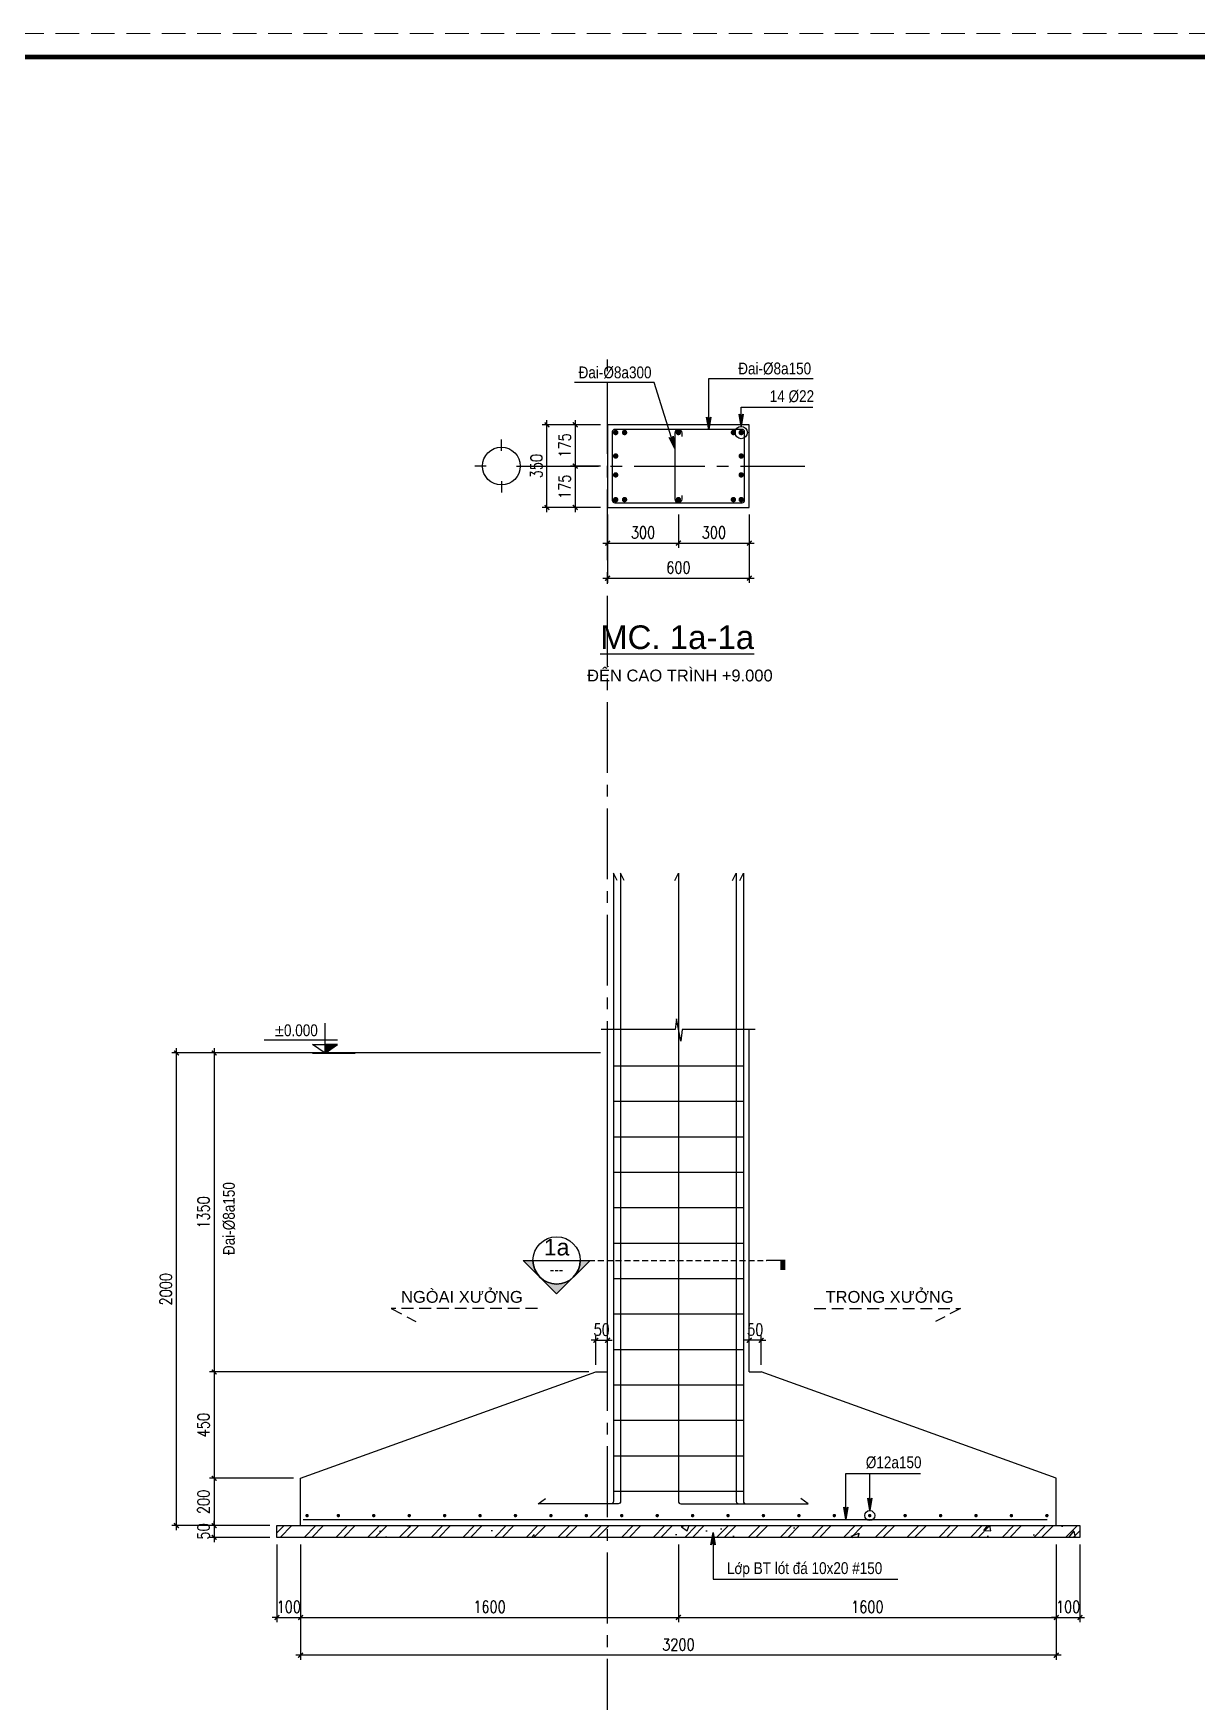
# Model space of a CAD drawing. Header units: inches. Extents: x 651127 to 1529722, y 768575 to 1021311.
# Drawn here: x 1114916 to 1139545, y 855638 to 890941 of the extents above; entities that cross this region are included whole.
import ezdxf
from ezdxf.enums import TextEntityAlignment as Align

# ---------------------------------------------------------------- set-up
doc = ezdxf.new("R2010")
doc.units = ezdxf.units.IN
doc.header["$LTSCALE"] = 1000
doc.header["$MEASUREMENT"] = 0
for name, pattern in [('CENTER2', [1.125, 0.75, -0.125, 0.125, -0.125]), ('HIDDEN', [0.375, 0.25, -0.125]), ('HIDDEN2', [0.1875, 0.125, -0.0625])]:
    doc.linetypes.add(name, pattern=pattern)
doc.layers.get('DEFPOINTS').update_dxf_attribs({"color": 8, "lineweight": 9})
for name, color, linetype in [('DWGshare.com_1', 7, 'Continuous'), ('DWGshare.com_10', 7, 'Continuous'), ('DWGshare.com_11', 143, 'Continuous'), ('DWGshare.com_2', 147, 'Continuous'), ('DWGshare.com_3', 7, 'Continuous'), ('DWGshare.com_4', 8, 'CENTER2'), ('DWGshare.com_6', 40, 'Continuous'), ('DWGshare.com_7', 1, 'Continuous'), ('DWGshare.com_8', 3, 'Continuous'), ('DWGshare.com_9', 8, 'Continuous')]:
    doc.layers.add(name, color=color, linetype=linetype)
doc.styles.add('DWGshare.com_1', font='VHELVCN.TTF')
doc.styles.add('DWGshare.com_2', font='VHELVEB.TTF')
doc.styles.add('DWGshare.com_3', font='VHELVEB.TTF')
doc.styles.add('DWGshare.com_4', font='romans.shx', dxfattribs={"width": 0.8})
doc.styles.add('DWGshare.com_6', font='VHELVEN.TTF')
doc.dimstyles.new('DWGshare.com_3', dxfattribs={"dimscale": 100, "dimtxt": 2.5, "dimasz": 1, "dimexe": 1, "dimexo": 1.5, "dimgap": 1, "dimtad": 1, "dimdec": 0, "dimlfac": 0.2, "dimzin": 0, "dimdsep": 46, "dimtxsty": 'DWGshare.com_4', "dimblk": 'DWGshare.com_1', "dimcen": 1.5, "dimdle": 1, "dimclrd": 256, "dimclre": 256, "dimclrt": 7, "dimadec": 0, "dimazin": 0, "dimtfac": 1, "dimtdec": 0, "dimtix": 1, "dimtmove": 2, "dimatfit": 3, "dimfxl": 1, "dimtolj": 1, "dimtzin": 0, "dimarcsym": 0})
doc.dimstyles.new('DWGshare.com_4', dxfattribs={"dimscale": 100, "dimtxt": 2.5, "dimasz": 2, "dimexe": 1, "dimexo": 1.5, "dimgap": 1, "dimtad": 1, "dimdec": 0, "dimlfac": 0.5, "dimzin": 0, "dimdsep": 46, "dimtxsty": 'DWGshare.com_4', "dimblk": 'DWGshare.com_6', "dimcen": 1.5, "dimdle": 1, "dimclrd": 256, "dimclre": 256, "dimclrt": 7, "dimadec": 0, "dimazin": 0, "dimtfac": 1, "dimtdec": 0, "dimtix": 1, "dimtmove": 2, "dimatfit": 3, "dimldrblk": 'DWGshare.com_6', "dimfxl": 1, "dimtolj": 1, "dimtzin": 0, "dimarcsym": 0})

# ---------------------------------------------------------------- blocks, each defined once
blk = doc.blocks.new('DWGshare.com_1')
at = {"color": 0, "linetype": 'ByBlock', "const_width": 0.3}
blk.add_lwpolyline([(-0.5, -0.5), (0.5, 0.5)], dxfattribs=at)
blk = doc.blocks.new('*D537')
at = {"layer": 'DEFPOINTS', "color": 0, "transparency": 16777216}
for p in [(1127074, 869364), (1118745, 862614), (1126824, 862614)]:
    blk.add_point(p, dxfattribs=at)
at = {"layer": 'DWGshare.com_2', "lineweight": -2, "transparency": 16777216}
for p, q in [((1126924, 869364), (1118645, 869364)), ((1118745, 869464), (1118745, 862514)), ((1126674, 862614), (1118645, 862614))]:
    blk.add_line(p, q, dxfattribs=at)
at = {"layer": 'DWGshare.com_2', "lineweight": -2, "transparency": 16777216, "xscale": 100, "yscale": 100, "zscale": 100}
for p, rotation in [((1118745, 869364), 90), ((1118745, 862614), 270)]:
    blk.add_blockref('DWGshare.com_1', p, dxfattribs=dict(at, rotation=rotation))
at = {"layer": 'DWGshare.com_2', "color": 7, "transparency": 16777216, "insert": (1118520, 865989), "char_height": 250, "attachment_point": 5, "rotation": 90, "style": 'DWGshare.com_4'}
blk.add_mtext('\\A1;1350', dxfattribs=at)
blk = doc.blocks.new('*D538')
at = {"layer": 'DEFPOINTS', "color": 0, "transparency": 16777216}
for p in [(1126824, 862614), (1118745, 860364), (1120574, 860364)]:
    blk.add_point(p, dxfattribs=at)
at = {"layer": 'DWGshare.com_2', "lineweight": -2, "transparency": 16777216}
for p, q in [((1126674, 862614), (1118645, 862614)), ((1118745, 862714), (1118745, 860264)), ((1120424, 860364), (1118645, 860364))]:
    blk.add_line(p, q, dxfattribs=at)
at = {"layer": 'DWGshare.com_2', "lineweight": -2, "transparency": 16777216, "xscale": 100, "yscale": 100, "zscale": 100}
for p, rotation in [((1118745, 862614), 90), ((1118745, 860364), 270)]:
    blk.add_blockref('DWGshare.com_1', p, dxfattribs=dict(at, rotation=rotation))
at = {"layer": 'DWGshare.com_2', "color": 7, "transparency": 16777216, "insert": (1118520, 861489), "char_height": 250, "attachment_point": 5, "rotation": 90, "style": 'DWGshare.com_4'}
blk.add_mtext('\\A1;450', dxfattribs=at)
blk = doc.blocks.new('*D539')
at = {"layer": 'DEFPOINTS', "color": 0, "transparency": 16777216}
for p in [(1120574, 860364), (1118745, 859364), (1120074, 859364)]:
    blk.add_point(p, dxfattribs=at)
at = {"layer": 'DWGshare.com_2', "lineweight": -2, "transparency": 16777216}
for p, q in [((1120424, 860364), (1118645, 860364)), ((1118745, 860464), (1118745, 859264)), ((1119924, 859364), (1118645, 859364))]:
    blk.add_line(p, q, dxfattribs=at)
at = {"layer": 'DWGshare.com_2', "lineweight": -2, "transparency": 16777216, "xscale": 100, "yscale": 100, "zscale": 100}
for p, rotation in [((1118745, 860364), 90), ((1118745, 859364), 270)]:
    blk.add_blockref('DWGshare.com_1', p, dxfattribs=dict(at, rotation=rotation))
at = {"layer": 'DWGshare.com_2', "color": 7, "transparency": 16777216, "insert": (1118520, 859864), "char_height": 250, "attachment_point": 5, "rotation": 90, "style": 'DWGshare.com_4'}
blk.add_mtext('\\A1;200', dxfattribs=at)
blk = doc.blocks.new('*D540')
at = {"layer": 'DEFPOINTS', "color": 0, "transparency": 16777216}
for p in [(1120074, 859364), (1118745, 859114), (1120074, 859114)]:
    blk.add_point(p, dxfattribs=at)
at = {"layer": 'DWGshare.com_2', "lineweight": -2, "transparency": 16777216}
for p, q in [((1119924, 859364), (1118645, 859364)), ((1118745, 859364), (1118745, 859464)), ((1118745, 859364), (1118745, 859114)), ((1119924, 859114), (1118645, 859114)), ((1118745, 859114), (1118745, 859014))]:
    blk.add_line(p, q, dxfattribs=at)
at = {"layer": 'DWGshare.com_2', "lineweight": -2, "transparency": 16777216, "xscale": 100, "yscale": 100, "zscale": 100}
for p, rotation in [((1118745, 859364), 270), ((1118745, 859114), 90)]:
    blk.add_blockref('DWGshare.com_1', p, dxfattribs=dict(at, rotation=rotation))
at = {"layer": 'DWGshare.com_2', "color": 7, "transparency": 16777216, "insert": (1118520, 859239), "char_height": 250, "attachment_point": 5, "rotation": 90, "style": 'DWGshare.com_4'}
blk.add_mtext('\\A1;50', dxfattribs=at)
blk = doc.blocks.new('*D541')
at = {"layer": 'DEFPOINTS', "color": 0, "transparency": 16777216}
for p in [(1117945, 869364), (1120397, 869364), (1120074, 859364)]:
    blk.add_point(p, dxfattribs=at)
at = {"layer": 'DWGshare.com_2', "lineweight": -2, "transparency": 16777216}
for p, q in [((1120247, 869364), (1117845, 869364)), ((1117945, 859264), (1117945, 869464)), ((1119924, 859364), (1117845, 859364))]:
    blk.add_line(p, q, dxfattribs=at)
at = {"layer": 'DWGshare.com_2', "lineweight": -2, "transparency": 16777216, "xscale": 100, "yscale": 100, "zscale": 100}
for p, rotation in [((1117945, 869364), 90), ((1117945, 859364), 270)]:
    blk.add_blockref('DWGshare.com_1', p, dxfattribs=dict(at, rotation=rotation))
at = {"layer": 'DWGshare.com_2', "color": 7, "transparency": 16777216, "insert": (1117720, 864364), "char_height": 250, "attachment_point": 5, "rotation": 90, "style": 'DWGshare.com_4'}
blk.add_mtext('\\A1;2000', dxfattribs=at)
blk = doc.blocks.new('*D552')
at = {"layer": 'DEFPOINTS', "color": 0, "transparency": 16777216}
for p in [(1120074, 859114), (1120574, 859114), (1120574, 857419)]:
    blk.add_point(p, dxfattribs=at)
at = {"layer": 'DWGshare.com_2', "lineweight": -2, "transparency": 16777216}
for p, q in [((1120074, 858964), (1120074, 857319)), ((1120574, 858964), (1120574, 857319)), ((1120074, 857419), (1119974, 857419)), ((1120074, 857419), (1120574, 857419)), ((1120574, 857419), (1120674, 857419))]:
    blk.add_line(p, q, dxfattribs=at)
at = {"layer": 'DWGshare.com_2', "lineweight": -2, "transparency": 16777216, "xscale": 100, "yscale": 100, "zscale": 100}
blk.add_blockref('DWGshare.com_1', (1120074, 857419), dxfattribs=at)
at = {"layer": 'DWGshare.com_2', "lineweight": -2, "transparency": 16777216, "xscale": 100, "yscale": 100, "zscale": 100, "rotation": 180}
blk.add_blockref('DWGshare.com_1', (1120574, 857419), dxfattribs=at)
at = {"layer": 'DWGshare.com_2', "color": 7, "transparency": 16777216, "insert": (1120324, 857644), "char_height": 250, "attachment_point": 5, "style": 'DWGshare.com_4'}
blk.add_mtext('\\A1;100', dxfattribs=at)
blk = doc.blocks.new('*D553')
at = {"layer": 'DEFPOINTS', "color": 0, "transparency": 16777216}
for p in [(1120574, 859114), (1128574, 859114), (1128574, 857419)]:
    blk.add_point(p, dxfattribs=at)
at = {"layer": 'DWGshare.com_2', "lineweight": -2, "transparency": 16777216}
for p, q in [((1120574, 858964), (1120574, 857319)), ((1128574, 858964), (1128574, 857319)), ((1120474, 857419), (1128674, 857419))]:
    blk.add_line(p, q, dxfattribs=at)
at = {"layer": 'DWGshare.com_2', "lineweight": -2, "transparency": 16777216, "xscale": 100, "yscale": 100, "zscale": 100, "rotation": 180}
blk.add_blockref('DWGshare.com_1', (1120574, 857419), dxfattribs=at)
at = {"layer": 'DWGshare.com_2', "lineweight": -2, "transparency": 16777216, "xscale": 100, "yscale": 100, "zscale": 100}
blk.add_blockref('DWGshare.com_1', (1128574, 857419), dxfattribs=at)
at = {"layer": 'DWGshare.com_2', "color": 7, "transparency": 16777216, "insert": (1124574, 857644), "char_height": 250, "attachment_point": 5, "style": 'DWGshare.com_4'}
blk.add_mtext('\\A1;1600', dxfattribs=at)
blk = doc.blocks.new('*D554')
at = {"layer": 'DEFPOINTS', "color": 0, "transparency": 16777216}
for p in [(1128574, 859114), (1136574, 859114), (1136574, 857419)]:
    blk.add_point(p, dxfattribs=at)
at = {"layer": 'DWGshare.com_2', "lineweight": -2, "transparency": 16777216}
for p, q in [((1128574, 858964), (1128574, 857319)), ((1136574, 858964), (1136574, 857319)), ((1128474, 857419), (1136674, 857419))]:
    blk.add_line(p, q, dxfattribs=at)
at = {"layer": 'DWGshare.com_2', "lineweight": -2, "transparency": 16777216, "xscale": 100, "yscale": 100, "zscale": 100, "rotation": 180}
blk.add_blockref('DWGshare.com_1', (1128574, 857419), dxfattribs=at)
at = {"layer": 'DWGshare.com_2', "lineweight": -2, "transparency": 16777216, "xscale": 100, "yscale": 100, "zscale": 100}
blk.add_blockref('DWGshare.com_1', (1136574, 857419), dxfattribs=at)
at = {"layer": 'DWGshare.com_2', "color": 7, "transparency": 16777216, "insert": (1132574, 857644), "char_height": 250, "attachment_point": 5, "style": 'DWGshare.com_4'}
blk.add_mtext('\\A1;1600', dxfattribs=at)
blk = doc.blocks.new('*D555')
at = {"layer": 'DEFPOINTS', "color": 0, "transparency": 16777216}
for p in [(1136574, 859114), (1137074, 859114), (1137074, 857419)]:
    blk.add_point(p, dxfattribs=at)
at = {"layer": 'DWGshare.com_2', "lineweight": -2, "transparency": 16777216}
for p, q in [((1136574, 858964), (1136574, 857319)), ((1137074, 858964), (1137074, 857319)), ((1136574, 857419), (1136474, 857419)), ((1136574, 857419), (1137074, 857419)), ((1137074, 857419), (1137174, 857419))]:
    blk.add_line(p, q, dxfattribs=at)
at = {"layer": 'DWGshare.com_2', "lineweight": -2, "transparency": 16777216, "xscale": 100, "yscale": 100, "zscale": 100}
blk.add_blockref('DWGshare.com_1', (1136574, 857419), dxfattribs=at)
at = {"layer": 'DWGshare.com_2', "lineweight": -2, "transparency": 16777216, "xscale": 100, "yscale": 100, "zscale": 100, "rotation": 180}
blk.add_blockref('DWGshare.com_1', (1137074, 857419), dxfattribs=at)
at = {"layer": 'DWGshare.com_2', "color": 7, "transparency": 16777216, "insert": (1136824, 857644), "char_height": 250, "attachment_point": 5, "style": 'DWGshare.com_4'}
blk.add_mtext('\\A1;100', dxfattribs=at)
blk = doc.blocks.new('*D556')
at = {"layer": 'DEFPOINTS', "color": 0, "transparency": 16777216}
for p in [(1120574, 858964), (1136574, 859114), (1120574, 856619)]:
    blk.add_point(p, dxfattribs=at)
at = {"layer": 'DWGshare.com_2', "lineweight": -2, "transparency": 16777216}
for p, q in [((1136574, 858964), (1136574, 856519)), ((1120574, 858814), (1120574, 856519)), ((1136674, 856619), (1120474, 856619))]:
    blk.add_line(p, q, dxfattribs=at)
at = {"layer": 'DWGshare.com_2', "lineweight": -2, "transparency": 16777216, "xscale": 100, "yscale": 100, "zscale": 100, "rotation": 180}
blk.add_blockref('DWGshare.com_1', (1120574, 856619), dxfattribs=at)
at = {"layer": 'DWGshare.com_2', "lineweight": -2, "transparency": 16777216, "xscale": 100, "yscale": 100, "zscale": 100}
blk.add_blockref('DWGshare.com_1', (1136574, 856619), dxfattribs=at)
at = {"layer": 'DWGshare.com_2', "color": 7, "transparency": 16777216, "insert": (1128574, 856844), "char_height": 250, "attachment_point": 5, "style": 'DWGshare.com_4'}
blk.add_mtext('\\A1;3200', dxfattribs=at)
blk = doc.blocks.new('*D557')
at = {"layer": 'DEFPOINTS', "color": 0, "transparency": 16777216}
for p in [(1127074, 863284), (1126824, 862614), (1127074, 862614)]:
    blk.add_point(p, dxfattribs=at)
at = {"layer": 'DWGshare.com_2', "lineweight": -2, "transparency": 16777216}
for p, q in [((1126824, 863284), (1126724, 863284)), ((1126824, 862764), (1126824, 863384)), ((1126824, 863284), (1127074, 863284)), ((1127074, 862764), (1127074, 863384)), ((1127074, 863284), (1127174, 863284))]:
    blk.add_line(p, q, dxfattribs=at)
at = {"layer": 'DWGshare.com_2', "lineweight": -2, "transparency": 16777216, "xscale": 100, "yscale": 100, "zscale": 100}
blk.add_blockref('DWGshare.com_1', (1126824, 863284), dxfattribs=at)
at = {"layer": 'DWGshare.com_2', "lineweight": -2, "transparency": 16777216, "xscale": 100, "yscale": 100, "zscale": 100, "rotation": 180}
blk.add_blockref('DWGshare.com_1', (1127074, 863284), dxfattribs=at)
at = {"layer": 'DWGshare.com_2', "color": 7, "transparency": 16777216, "insert": (1126949, 863509), "char_height": 250, "attachment_point": 5, "style": 'DWGshare.com_4'}
blk.add_mtext('\\A1;50', dxfattribs=at)
blk = doc.blocks.new('*D558')
at = {"layer": 'DEFPOINTS', "color": 0, "transparency": 16777216}
for p in [(1130074, 863284), (1130074, 862614), (1130324, 862614)]:
    blk.add_point(p, dxfattribs=at)
at = {"layer": 'DWGshare.com_2', "lineweight": -2, "transparency": 16777216}
for p, q in [((1130074, 863284), (1129974, 863284)), ((1130074, 862764), (1130074, 863384)), ((1130324, 863284), (1130074, 863284)), ((1130324, 862764), (1130324, 863384)), ((1130324, 863284), (1130424, 863284))]:
    blk.add_line(p, q, dxfattribs=at)
at = {"layer": 'DWGshare.com_2', "lineweight": -2, "transparency": 16777216, "xscale": 100, "yscale": 100, "zscale": 100}
blk.add_blockref('DWGshare.com_1', (1130074, 863284), dxfattribs=at)
at = {"layer": 'DWGshare.com_2', "lineweight": -2, "transparency": 16777216, "xscale": 100, "yscale": 100, "zscale": 100, "rotation": 180}
blk.add_blockref('DWGshare.com_1', (1130324, 863284), dxfattribs=at)
at = {"layer": 'DWGshare.com_2', "color": 7, "transparency": 16777216, "insert": (1130199, 863509), "char_height": 250, "attachment_point": 5, "style": 'DWGshare.com_4'}
blk.add_mtext('\\A1;50', dxfattribs=at)
blk = doc.blocks.new('DWGshare.com_6')
at = {"linetype": 'CENTER2'}
blk.add_hatch(color=256, dxfattribs=at).paths.add_polyline_path([(-1.3, 0.22), (-1, 0), (-1.3, -0.22), (0, 0)])
blk.add_line((0, 0), (-1, 0), dxfattribs=at)
blk.add_lwpolyline([(-1.3, 0.22), (0, 0), (-1.3, -0.22), (-1, 0), (-1.3, 0.22)], dxfattribs=at)
blk = doc.blocks.new('*U88')
h = blk.add_hatch(color=256)
edge = h.paths.add_edge_path()
edge.add_line((183356, 206715), (183563, 206715))
edge.add_line((183563, 206715), (182856, 206008))
edge.add_line((182856, 206008), (182149, 206715))
edge.add_line((182149, 206715), (182356, 206715))
edge.add_arc((182856, 206715), 500, 180, 360)
blk.add_hatch(color=256).paths.add_polyline_path([(187698, 206515), (187609, 206515), (187609, 206715), (187698, 206715)])
for p, q in [((182356, 206715), (183356, 206715)), ((187698, 206715), (187298, 206715)), ((187609, 206515), (187609, 206715))]:
    blk.add_line(p, q)
at = {"color": 143, "linetype": 'HIDDEN2'}
blk.add_line((183356, 206715), (187298, 206715), dxfattribs=at)
blk.add_lwpolyline([(183356, 206715), (183563, 206715), (182856, 206008), (182149, 206715), (182356, 206715, 1)], format="xyb", close=True)
blk.add_circle((182856, 206715), 500)
at = {"style": 'DWGshare.com_2', "flags": 8}
blk.add_attdef('A', text='', height=350, dxfattribs=at).set_placement((182856, 206715), align=Align.BOTTOM_CENTER)
at = {"style": 'DWGshare.com_1', "flags": 8}
blk.add_attdef('S-111', text='', height=250, dxfattribs=at).set_placement((182856, 206653), align=Align.TOP_CENTER)
blk = doc.blocks.new('*D566')
at = {"layer": 'DEFPOINTS', "color": 0, "transparency": 16777216}
for p in [(1127074, 880909), (1128574, 880909), (1128574, 880153)]:
    blk.add_point(p, dxfattribs=at)
at = {"layer": 'DWGshare.com_2', "lineweight": -2, "transparency": 16777216}
for p, q in [((1127074, 880759), (1127074, 880053)), ((1128574, 880759), (1128574, 880053)), ((1126974, 880153), (1128674, 880153))]:
    blk.add_line(p, q, dxfattribs=at)
at = {"layer": 'DWGshare.com_2', "lineweight": -2, "transparency": 16777216, "xscale": 100, "yscale": 100, "zscale": 100, "rotation": 180}
blk.add_blockref('DWGshare.com_1', (1127074, 880153), dxfattribs=at)
at = {"layer": 'DWGshare.com_2', "lineweight": -2, "transparency": 16777216, "xscale": 100, "yscale": 100, "zscale": 100}
blk.add_blockref('DWGshare.com_1', (1128574, 880153), dxfattribs=at)
at = {"layer": 'DWGshare.com_2', "color": 7, "transparency": 16777216, "insert": (1127824, 880378), "char_height": 250, "attachment_point": 5, "style": 'DWGshare.com_4'}
blk.add_mtext('\\A1;300', dxfattribs=at)
blk = doc.blocks.new('*D567')
at = {"layer": 'DEFPOINTS', "color": 0, "transparency": 16777216}
for p in [(1128574, 880909), (1130074, 880909), (1130074, 880153)]:
    blk.add_point(p, dxfattribs=at)
at = {"layer": 'DWGshare.com_2', "lineweight": -2, "transparency": 16777216}
for p, q in [((1128574, 880759), (1128574, 880053)), ((1130074, 880759), (1130074, 880053)), ((1128474, 880153), (1130174, 880153))]:
    blk.add_line(p, q, dxfattribs=at)
at = {"layer": 'DWGshare.com_2', "lineweight": -2, "transparency": 16777216, "xscale": 100, "yscale": 100, "zscale": 100, "rotation": 180}
blk.add_blockref('DWGshare.com_1', (1128574, 880153), dxfattribs=at)
at = {"layer": 'DWGshare.com_2', "lineweight": -2, "transparency": 16777216, "xscale": 100, "yscale": 100, "zscale": 100}
blk.add_blockref('DWGshare.com_1', (1130074, 880153), dxfattribs=at)
at = {"layer": 'DWGshare.com_2', "color": 7, "transparency": 16777216, "insert": (1129324, 880378), "char_height": 250, "attachment_point": 5, "style": 'DWGshare.com_4'}
blk.add_mtext('\\A1;300', dxfattribs=at)
blk = doc.blocks.new('*D568')
at = {"layer": 'DEFPOINTS', "color": 0, "transparency": 16777216}
for p in [(1127074, 880909), (1130074, 880909), (1130074, 879411)]:
    blk.add_point(p, dxfattribs=at)
at = {"layer": 'DWGshare.com_2', "lineweight": -2, "transparency": 16777216}
for p, q in [((1127074, 880759), (1127074, 879311)), ((1130074, 880759), (1130074, 879311)), ((1126974, 879411), (1130174, 879411))]:
    blk.add_line(p, q, dxfattribs=at)
at = {"layer": 'DWGshare.com_2', "lineweight": -2, "transparency": 16777216, "xscale": 100, "yscale": 100, "zscale": 100, "rotation": 180}
blk.add_blockref('DWGshare.com_1', (1127074, 879411), dxfattribs=at)
at = {"layer": 'DWGshare.com_2', "lineweight": -2, "transparency": 16777216, "xscale": 100, "yscale": 100, "zscale": 100}
blk.add_blockref('DWGshare.com_1', (1130074, 879411), dxfattribs=at)
at = {"layer": 'DWGshare.com_2', "color": 7, "transparency": 16777216, "insert": (1128574, 879636), "char_height": 250, "attachment_point": 5, "style": 'DWGshare.com_4'}
blk.add_mtext('\\A1;600', dxfattribs=at)
blk = doc.blocks.new('*D569')
at = {"layer": 'DEFPOINTS', "color": 0, "transparency": 16777216}
for p in [(1127074, 882659), (1126390, 881784), (1127074, 881784)]:
    blk.add_point(p, dxfattribs=at)
at = {"layer": 'DWGshare.com_2', "lineweight": -2, "transparency": 16777216}
for p, q in [((1126924, 882659), (1126290, 882659)), ((1126390, 882759), (1126390, 881684)), ((1126924, 881784), (1126290, 881784))]:
    blk.add_line(p, q, dxfattribs=at)
at = {"layer": 'DWGshare.com_2', "lineweight": -2, "transparency": 16777216, "xscale": 100, "yscale": 100, "zscale": 100}
for p, rotation in [((1126390, 882659), 90), ((1126390, 881784), 270)]:
    blk.add_blockref('DWGshare.com_1', p, dxfattribs=dict(at, rotation=rotation))
at = {"layer": 'DWGshare.com_2', "color": 7, "transparency": 16777216, "insert": (1126165, 882222), "char_height": 250, "attachment_point": 5, "rotation": 90, "style": 'DWGshare.com_4'}
blk.add_mtext('\\A1;175', dxfattribs=at)
blk = doc.blocks.new('*D570')
at = {"layer": 'DEFPOINTS', "color": 0, "transparency": 16777216}
for p in [(1127074, 881784), (1126390, 880909), (1127074, 880909)]:
    blk.add_point(p, dxfattribs=at)
at = {"layer": 'DWGshare.com_2', "lineweight": -2, "transparency": 16777216}
for p, q in [((1126390, 881884), (1126390, 880809)), ((1126924, 881784), (1126290, 881784)), ((1126924, 880909), (1126290, 880909))]:
    blk.add_line(p, q, dxfattribs=at)
at = {"layer": 'DWGshare.com_2', "lineweight": -2, "transparency": 16777216, "xscale": 100, "yscale": 100, "zscale": 100}
for p, rotation in [((1126390, 881784), 90), ((1126390, 880909), 270)]:
    blk.add_blockref('DWGshare.com_1', p, dxfattribs=dict(at, rotation=rotation))
at = {"layer": 'DWGshare.com_2', "color": 7, "transparency": 16777216, "insert": (1126165, 881347), "char_height": 250, "attachment_point": 5, "rotation": 90, "style": 'DWGshare.com_4'}
blk.add_mtext('\\A1;175', dxfattribs=at)
blk = doc.blocks.new('*D571')
at = {"layer": 'DEFPOINTS', "color": 0, "transparency": 16777216}
for p in [(1125791, 882659), (1127074, 882659), (1127074, 880909)]:
    blk.add_point(p, dxfattribs=at)
at = {"layer": 'DWGshare.com_2', "lineweight": -2, "transparency": 16777216}
for p, q in [((1126924, 882659), (1125691, 882659)), ((1125791, 880809), (1125791, 882759)), ((1126924, 880909), (1125691, 880909))]:
    blk.add_line(p, q, dxfattribs=at)
at = {"layer": 'DWGshare.com_2', "lineweight": -2, "transparency": 16777216, "xscale": 100, "yscale": 100, "zscale": 100}
for p, rotation in [((1125791, 882659), 90), ((1125791, 880909), 270)]:
    blk.add_blockref('DWGshare.com_1', p, dxfattribs=dict(at, rotation=rotation))
at = {"layer": 'DWGshare.com_2', "color": 7, "transparency": 16777216, "insert": (1125566, 881784), "char_height": 250, "attachment_point": 5, "rotation": 90, "style": 'DWGshare.com_4'}
blk.add_mtext('\\A1;350', dxfattribs=at)
blk = doc.blocks.new('DWGshare.com_2')
for p, q in [((0, 320), (0, 560)), ((-320, 0), (-560, 0)), ((320, 0), (560, 0)), ((0, -320), (0, -560))]:
    blk.add_line(p, q)
blk.add_circle((0, 0), 400)
at = {"linetype": 'Continuous', "style": 'DWGshare.com_2'}
blk.add_attdef('2', text='', height=350, dxfattribs=at).set_placement((0, 0), align=Align.MIDDLE_CENTER)
blk = doc.blocks.new('*U9')
blk.add_hatch(color=256).paths.add_polyline_path([(-371, 181), (-636, 0), (-636, 181)])
for p, q in [((-636, 0), (-636, 631)), ((-1929, 281), (-371, 281)), ((-900, 181), (-636, 181)), ((-636, 0), (-900, 181)), ((-900, 0), (0, 0)), ((-371, 181), (-636, 181)), ((-636, 0), (-371, 181))]:
    blk.add_line(p, q)
at = {"linetype": 'CENTER2', "style": 'DWGshare.com_1'}
blk.add_attdef('CD', text='', height=250, dxfattribs=at).set_placement((-1699, 281), align=Align.BOTTOM_LEFT)
blk.add_attdef('%%P0.000', (771, 355), '', height=250, dxfattribs=at)

msp = doc.modelspace()

# ---------------------------------------------------------------- hatches: boundary and pattern name
at = {"layer": 'DWGshare.com_9'}
h = msp.add_hatch(dxfattribs=at)
h.set_pattern_fill('BETONG', color=256, scale=250, style=0, pattern_type=2)
h.set_pattern_definition([(50, (-8e-10, 59400), (1793.1505, -156.8803), [187.5, -2062.5]), (355, (-8e-10, 59400), (-346.8783, 1880.4803), [150, -1650]), (100.4514, (149.4, 59387), (1446.2735, 1723.5989), [159.3505, -1752.8553]), (46.1842, (-8e-10, 59900), (2668.1026, -413.7975), [281.25, -3093.75]), (96.6356, (222.3, 59865.5), (2336.657, 2435.2947), [239.0257, -2629.2825]), (351.1842, (-8e-10, 59900), (2336.655, 2435.2965), [225, -2475]), (21, (250, 59775), (1492.2676, -1006.5472), [187.5, -2062.5]), (326, (250, 59775), (608.2883, 1812.875), [150, -1650]), (71.4514, (374.4, 59691.1), (2100.5566, 806.3262), [159.3505, -1752.8553]), (37.5, (-8e-10, 59400), (30.39964, 832.23463), [0, -1630, 0, -1675, 0, -1656.25]), (7.5, (-8e-10, 59400), (657.67384, 986.0293), [0, -955, 0, -1592.5, 0, -631.25]), (327.5, (-557.5, 59400), (1334.5561, -56.38718), [0, -625, 0, -1950, 0, -2587.5]), (317.5, (-807.5, 59400), (1457.9654, 250.2625), [0, -812.5, 0, -1295, 0, -1837.5]), (45, (-8e-10, 59400), (-335.87572, 335.87572), []), (45, (-8e-10, 59562.5), (-335.87572, 335.87572), [])])
h.paths.add_polyline_path([(1120073.8, 859113.6), (1120073.8, 859363.6), (1137073.8, 859363.6), (1137073.8, 859113.6)])

# ---------------------------------------------------------------- linework, layer by layer
at = {"layer": 'DEFPOINTS', "linetype": 'HIDDEN', "ltscale": 2}
msp.add_lwpolyline([(1090287.6, 831540.9), (1174387.6, 831540.9), (1174387.6, 890940.9), (1090287.6, 890940.9)], close=True, dxfattribs=at)
at = {"layer": 'DWGshare.com_1', "const_width": 100}
msp.add_lwpolyline([(1092287.6, 832040.9), (1173887.6, 832040.9), (1173887.6, 890440.9), (1092287.6, 890440.9)], close=True, dxfattribs=at)
at = {"layer": 'DWGshare.com_11'}
msp.add_lwpolyline([(1120073.8, 859113.6), (1120073.8, 859363.6), (1137073.8, 859363.6), (1137073.8, 859113.6)], close=True, dxfattribs=at)
at = {"layer": 'DWGshare.com_2'}
msp.add_lwpolyline([(1130200.8, 869863.6), (1128652.8, 869863.6), (1128623.4, 869611.3), (1128534.3, 870084.4), (1128501.2, 869863.6), (1126937.6, 869863.6)], dxfattribs=at)
for centre, radius in [((1129902.7, 882493.8), 130.1), ((1132624.3, 859575.1), 106)]:
    msp.add_circle(centre, radius, dxfattribs=at)
at = {"layer": 'DWGshare.com_3'}
for p, q in [((1127073.8, 862613.6), (1127073.8, 869863.6)), ((1130073.8, 862613.6), (1130073.8, 869863.6)), ((1120573.8, 860363.6), (1126823.8, 862613.6)), ((1126823.8, 862613.6), (1127073.8, 862613.6)), ((1130073.8, 862613.6), (1130323.8, 862613.6)), ((1136573.8, 860363.6), (1130323.8, 862613.6)), ((1120573.8, 859363.6), (1120573.8, 860363.6)), ((1136573.8, 859363.6), (1136573.8, 860363.6))]:
    msp.add_line(p, q, dxfattribs=at)
msp.add_lwpolyline([(1127073.8, 882659.1), (1127073.8, 880909.1), (1130073.8, 880909.1), (1130073.8, 882659.1)], close=True, dxfattribs=at)
at = {"layer": 'DWGshare.com_4', "ltscale": 2}
for p, q in [((1127073.8, 837041), (1127073.8, 884281.7)), ((1125384.8, 881784.1), (1131250.3, 881784.1))]:
    msp.add_line(p, q, dxfattribs=at)
at = {"layer": 'DWGshare.com_6', "linetype": 'HIDDEN'}
for points in [[(1125587.2, 863957.9), (1122489.4, 863957.9), (1123014, 863683.2)], [(1131446.4, 863957.9), (1134544.2, 863957.9), (1134019.6, 863683.2)]]:
    msp.add_lwpolyline(points, dxfattribs=at)
at = {"layer": 'DWGshare.com_7'}
msp.add_line((1120630.6, 859493.8), (1136383, 859493.8), dxfattribs=at)
at = {"layer": 'DWGshare.com_7', "linetype": 'CENTER2'}
for points, const_width in [([(1127245, 882522.4, -1), (1127245, 882465.1, -1)], 57.3), ([(1127433, 882522.4, -1), (1127433, 882465.1, -1)], 57.3), ([(1128573.8, 882522.4, 1), (1128573.8, 882465.1, 1)], 57.3), ([(1129737.1, 882522.4, 1), (1129737.1, 882465.1, 1)], 57.3), ([(1129902.7, 882522.4, 1), (1129902.7, 882465.1, 1)], 57.3), ([(1127245, 882025.7, -1), (1127245, 881968.4, -1)], 57.3), ([(1129902.7, 882025.7, 1), (1129902.7, 881968.4, 1)], 57.3), ([(1127245, 881568.6, 1), (1127245, 881625.9, 1)], 57.3), ([(1129902.7, 881568.6, -1), (1129902.7, 881625.9, -1)], 57.3), ([(1127245, 881045.9, 1), (1127245, 881103.1, 1)], 57.3), ([(1127433, 881045.9, 1), (1127433, 881103.1, 1)], 57.3), ([(1128573.8, 881045.9, -1), (1128573.8, 881103.1, -1)], 57.3), ([(1129737.1, 881045.9, -1), (1129737.1, 881103.1, -1)], 57.3), ([(1129902.7, 881045.9, -1), (1129902.7, 881103.1, -1)], 57.3), ([(1120729.7, 859575.1, -1), (1120693.2, 859575.1, -1)], 36.5), ([(1121392.1, 859575.1, -1), (1121355.6, 859575.1, -1)], 36.5), ([(1122142.1, 859575.1, -1), (1122105.6, 859575.1, -1)], 36.5), ([(1122892.1, 859575.1, -1), (1122855.6, 859575.1, -1)], 36.5), ([(1123642.1, 859575.1, -1), (1123605.6, 859575.1, -1)], 36.5), ([(1124392.1, 859575.1, -1), (1124355.6, 859575.1, -1)], 36.5), ([(1125142.1, 859575.1, -1), (1125105.6, 859575.1, -1)], 36.5), ([(1125892.1, 859575.1, -1), (1125855.6, 859575.1, -1)], 36.5), ([(1126642.1, 859575.1, -1), (1126605.6, 859575.1, -1)], 36.5), ([(1127392.1, 859575.1, -1), (1127355.6, 859575.1, -1)], 36.5), ([(1128142.1, 859575.1, -1), (1128105.6, 859575.1, -1)], 36.5), ([(1128892.1, 859575.1, -1), (1128855.6, 859575.1, -1)], 36.5), ([(1129642.1, 859575.1, -1), (1129605.6, 859575.1, -1)], 36.5), ([(1130392.1, 859575.1, -1), (1130355.6, 859575.1, -1)], 36.5), ([(1131142.1, 859575.1, -1), (1131105.6, 859575.1, -1)], 36.5), ([(1131892.1, 859575.1, -1), (1131855.6, 859575.1, -1)], 36.5), ([(1132642.1, 859575.1, -1), (1132605.6, 859575.1, -1)], 36.5), ([(1133392.1, 859575.1, -1), (1133355.6, 859575.1, -1)], 36.5), ([(1134142.1, 859575.1, -1), (1134105.6, 859575.1, -1)], 36.5), ([(1134892.1, 859575.1, -1), (1134855.6, 859575.1, -1)], 36.5), ([(1135642.1, 859575.1, -1), (1135605.6, 859575.1, -1)], 36.5), ([(1136392.1, 859575.1, -1), (1136355.6, 859575.1, -1)], 36.5)]:
    msp.add_lwpolyline(points, format="xyb", close=True, dxfattribs=dict(at, const_width=const_width))
at = {"layer": 'DWGshare.com_7'}
for points in [[(1127275.9, 873016.7), (1127198.8, 873172.2), (1127198.8, 859875, -0.4142136), (1127148.8, 859825), (1125603.1, 859825), (1125762.3, 859934.6)], [(1127425.9, 873016.7), (1127348.8, 873172.2), (1127348.8, 859875, -0.4142136), (1127298.8, 859825), (1125753.1, 859825), (1125603.1, 859825)], [(1128496.8, 873016.7), (1128573.8, 873172.2), (1128573.8, 859875, 0.4142136), (1128623.8, 859825), (1131323.8, 859825), (1131164.6, 859934.6)], [(1129721.8, 873016.7), (1129798.8, 873172.2), (1129798.8, 859875, 0.4142136), (1129848.8, 859825), (1131173.8, 859825), (1131323.8, 859825)], [(1129871.8, 873016.7), (1129948.8, 873172.2), (1129948.8, 859875, 0.4142136), (1129998.8, 859825), (1131323.8, 859825), (1131164.6, 859934.6)]]:
    msp.add_lwpolyline(points, format="xyb", dxfattribs=at)
at = {"layer": 'DWGshare.com_8'}
for p, q in [((1127198.8, 869092.8), (1129948.8, 869092.8)), ((1127198.8, 868342.8), (1129948.8, 868342.8)), ((1127198.8, 867592.8), (1129948.8, 867592.8)), ((1127198.8, 866842.8), (1129948.8, 866842.8)), ((1127198.8, 866092.8), (1129948.8, 866092.8)), ((1127198.8, 865342.8), (1129948.8, 865342.8)), ((1127198.8, 864592.8), (1129948.8, 864592.8)), ((1127198.8, 863842.8), (1129948.8, 863842.8)), ((1127198.8, 863092.8), (1129948.8, 863092.8)), ((1127198.8, 862342.8), (1129948.8, 862342.8)), ((1127198.8, 861592.8), (1129948.8, 861592.8)), ((1127198.8, 860842.8), (1129948.8, 860842.8)), ((1127198.8, 860092.8), (1129948.8, 860092.8))]:
    msp.add_line(p, q, dxfattribs=at)
msp.add_lwpolyline([(1127173.8, 882509.1), (1127173.8, 881059.1, 0.4142136), (1127223.8, 881009.1), (1129923.8, 881009.1, 0.4142136), (1129973.8, 881059.1), (1129973.8, 882509.1, 0.4142136), (1129923.8, 882559.1), (1127223.8, 882559.1, 0.4142136)], format="xyb", close=True, dxfattribs=at)
msp.add_lwpolyline([(1128649.6, 882406.8), (1128649.6, 882483.4, 1), (1128498.1, 882483.4), (1128498.1, 881084.9, 1), (1128649.6, 881084.9), (1128649.6, 881161.5)], format="xyb", dxfattribs=at)

# ---------------------------------------------------------------- block references
at = {"layer": 'DWGshare.com_6', "linetype": 'CENTER2'}
msp.add_blockref('DWGshare.com_2', (1124824.8, 881784.1), dxfattribs=at)
ref = msp.add_blockref('*U9', (1121729.7, 869363.6), dxfattribs=at)
ref.add_attrib('CD', '%%p0.000', dxfattribs={"layer": '0', "linetype": 'CENTER2', "height": 250, "style": 'DWGshare.com_1'}).set_placement((1120030.7, 869644.5), align=Align.BOTTOM_LEFT)
at = {"layer": 'DWGshare.com_6', "linetype": 'HIDDEN'}
ref = msp.add_blockref('*U88', (943138.7, 658259.3), dxfattribs=at)
ref.add_attrib('S-111', '---', dxfattribs={"layer": '0', "height": 250, "style": 'DWGshare.com_1'}).set_placement((1125994.4, 864911.8), align=Align.TOP_CENTER)
ref.add_attrib('A', '1a', dxfattribs={"layer": '0', "height": 350, "style": 'DWGshare.com_2'}).set_placement((1125994.4, 864974.3), align=Align.BOTTOM_CENTER)

# ---------------------------------------------------------------- texts
at = {"layer": 'DWGshare.com_10'}
for s, height, style, p in [('Ñai-Þ8a300', 250, 'DWGshare.com_1', (1126460.1, 883566.4)), ('Ñai-Þ8a150', 250, 'DWGshare.com_1', (1129839.5, 883649.7)), ('14 Þ22', 250, 'DWGshare.com_1', (1130506.5, 883062.8)), ('%%UMC. 1a-1a', 500, 'DWGshare.com_3', (1126915.9, 877762.4)), ('Þ12a150', 250, 'DWGshare.com_1', (1132541.2, 860502.7)), ('Lôùp BT loùt ñaù 10x20 #150', 250, 'DWGshare.com_1', (1129601.5, 858262.9))]:
    msp.add_text(s, height=height, dxfattribs=dict(at, style=style)).set_placement(p, align=Align.BOTTOM_LEFT)
at = {"layer": 'DWGshare.com_10', "style": 'DWGshare.com_6'}
for s, p in [('ÑEÁN CAO TRÌNH +9.000', (1128604.2, 877388.2)), ('NGOØAI XÖÔÛNG', (1123989.3, 864239.1)), ('TRONG XÖÔÛNG', (1133044.4, 864239.1))]:
    msp.add_text(s, height=250, dxfattribs=at).set_placement(p, align=Align.MIDDLE)
at = {"layer": 'DWGshare.com_10', "style": 'DWGshare.com_1'}
msp.add_text('Ñai-Þ8a150', height=250, rotation=90, dxfattribs=at).set_placement((1119255.7, 865087.5), align=Align.BOTTOM_LEFT)

# ---------------------------------------------------------------- dimensions: what is measured, and where the dimension line sits
at = {"layer": 'DWGshare.com_2'}
for base, p1, p2, angle, picture, middle in [((1125790.9, 882659.1), (1127073.8, 880909.1), (1127073.8, 882659.1), 90, '*D571', (1125565.9, 881784.1)), ((1126389.7, 881784.1), (1127073.8, 882659.1), (1127073.8, 881784.1), 90, '*D569', (1126164.7, 882221.6)), ((1126389.7, 880909.1), (1127073.8, 881784.1), (1127073.8, 880909.1), 90, '*D570', (1126164.7, 881346.6)), ((1117944.8, 869363.6), (1120073.8, 859363.6), (1120396.7, 869363.6), 90, '*D541', (1117719.8, 864363.6)), ((1118744.8, 862613.6), (1127073.8, 869363.6), (1126823.8, 862613.6), 90, '*D537', (1118519.8, 865988.6)), ((1130073.8, 863284.1), (1130323.8, 862613.6), (1130073.8, 862613.6), 180, '*D558', (1130198.8, 863509.1)), ((1118744.8, 860363.6), (1126823.8, 862613.6), (1120573.8, 860363.6), 90, '*D538', (1118519.8, 861488.6)), ((1118744.8, 859363.6), (1120573.8, 860363.6), (1120073.8, 859363.6), 90, '*D539', (1118519.8, 859863.6)), ((1118744.8, 859113.6), (1120073.8, 859363.6), (1120073.8, 859113.6), 90, '*D540', (1118519.8, 859238.6))]:
    dim = msp.add_linear_dim(base=base, p1=p1, p2=p2, angle=angle, dimstyle='DWGshare.com_3', dxfattribs=at)
    dim.commit()
    dim.dimension.update_dxf_attribs({"geometry": picture, "text_midpoint": middle})
for base, p1, p2, picture, middle in [((1128573.8, 880152.6), (1127073.8, 880909.1), (1128573.8, 880909.1), '*D566', (1127823.8, 880377.6)), ((1130073.8, 879411), (1127073.8, 880909.1), (1130073.8, 880909.1), '*D568', (1128573.8, 879636)), ((1130073.8, 880152.6), (1128573.8, 880909.1), (1130073.8, 880909.1), '*D567', (1129323.8, 880377.6)), ((1127073.8, 863284.1), (1126823.8, 862613.6), (1127073.8, 862613.6), '*D557', (1126948.8, 863509.1)), ((1120573.8, 857418.9), (1120073.8, 859113.6), (1120573.8, 859113.6), '*D552', (1120323.8, 857643.9)), ((1128573.8, 857418.9), (1120573.8, 859113.6), (1128573.8, 859113.6), '*D553', (1124573.8, 857643.9)), ((1120573.8, 856618.9), (1136573.8, 859113.6), (1120573.8, 858963.6), '*D556', (1128573.8, 856843.9)), ((1136573.8, 857418.9), (1128573.8, 859113.6), (1136573.8, 859113.6), '*D554', (1132573.8, 857643.9)), ((1137073.8, 857418.9), (1136573.8, 859113.6), (1137073.8, 859113.6), '*D555', (1136823.8, 857643.9))]:
    dim = msp.add_linear_dim(base=base, p1=p1, p2=p2, dimstyle='DWGshare.com_3', dxfattribs=at)
    dim.commit()
    dim.dimension.update_dxf_attribs({"geometry": picture, "text_midpoint": middle})

# ---------------------------------------------------------------- leaders
for points in [[(1129215.3, 882559.1), (1129215.3, 883638.2), (1131428.7, 883638.2)], [(1128498.1, 882153.5), (1128060.5, 883554.9), (1126370.4, 883554.9)], [(1129902.7, 882623.8), (1129902.7, 883028.6), (1131417.5, 883028.6)], [(1132118.4, 859493.8), (1132118.4, 860468.5), (1133696.1, 860468.5)], [(1132624.3, 859681.1), (1132624.3, 860468.5)], [(1129307, 859219.3), (1129307, 858228.7), (1133215.3, 858228.7)]]:
    msp.add_leader(points, dimstyle='DWGshare.com_4', dxfattribs=at)

doc.saveas('drawing.dxf')
